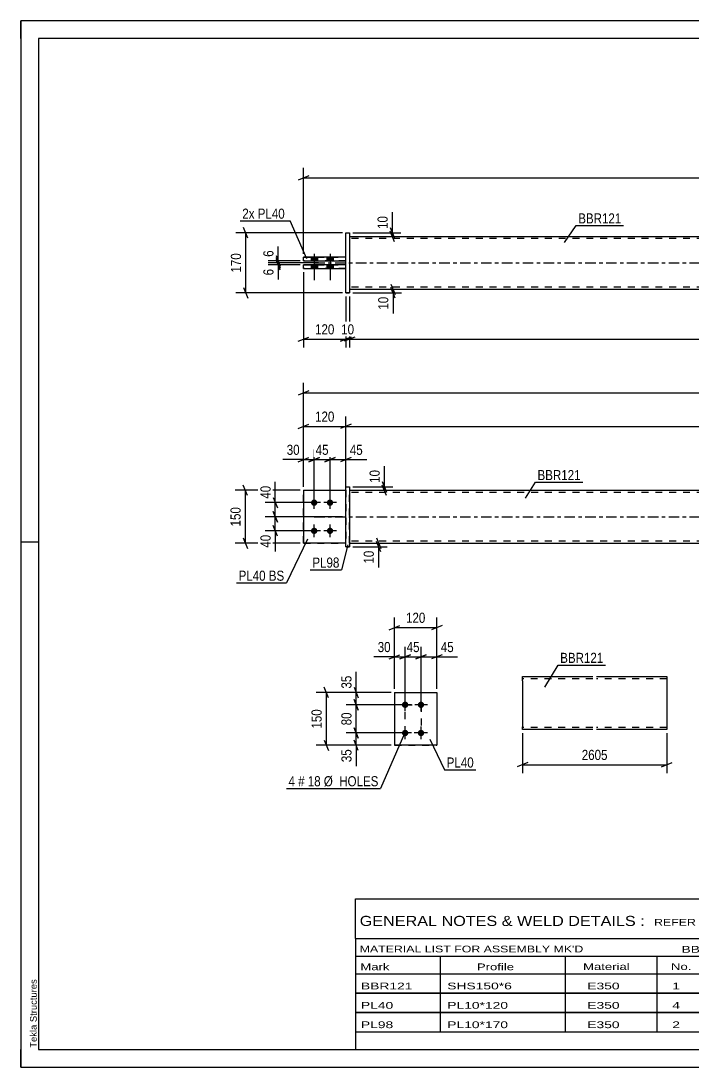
# Model space of a CAD drawing. Header units: millimetres. Extents: x 0 to 420, y 0 to 297.
# Drawn here: x 0 to 190.5, y 0 to 297 of the extents above; entities that cross this region are included whole.
import ezdxf

# ---------------------------------------------------------------- set-up
doc = ezdxf.new("R2010")
doc.units = ezdxf.units.MM
doc.linetypes.add('DXK_LINE_DOT2', pattern=[3.9198, 1.9599, -1.9599])
doc.linetypes.add('DXK_LINE_DOT3', pattern=[5.9187, 2.979, -0.9799, 0.9799, -0.9799])
doc.styles.add('Arial', font='ARIAL.TTF', dxfattribs={"height": 0.2})
doc.styles.add('Arial Narrow', font='ARIALN.TTF', dxfattribs={"height": 0.2})

# ---------------------------------------------------------------- blocks, each defined once
blk = doc.blocks.new('Unknown-580605284-1163')
at = {"color": 5, "linetype": 'Continuous'}
for p, q in [((420, 297), (0, 297)), ((0, 297), (0, 0)), ((0, 292), (0, 297)), ((415, 292), (5, 292)), ((5, 292), (5, 5)), ((5, 149), (0, 149)), ((0, 0), (0, 5)), ((5, 5), (415, 5)), ((0, 0), (420, 0))]:
    blk.add_line(p, q, dxfattribs=at)
at = {"color": 174, "linetype": 'Continuous', "style": 'Arial'}
blk.add_text('Tekla Structures', height=1.9102, rotation=90, dxfattribs=at).set_placement((4.5, 5.5))
blk = doc.blocks.new('Part-580605284-1807 - 1790')
at = {"color": 2, "linetype": 'Continuous'}
for p, q in [((80.23, 163.74), (92.23, 163.74)), ((80.23, 163.74), (80.23, 148.74)), ((92.23, 148.74), (80.23, 148.74)), ((80.23, 148.74), (80.23, 148.74))]:
    blk.add_line(p, q, dxfattribs=at)
at = {"color": 7, "linetype": 'DXK_LINE_DOT2'}
for p, q in [((80.23, 163.74), (92.23, 163.74)), ((92.23, 163.74), (92.23, 163.74)), ((92.23, 163.74), (92.23, 148.74)), ((80.23, 148.74), (92.23, 148.74)), ((80.23, 148.74), (80.23, 148.74))]:
    blk.add_line(p, q, dxfattribs=at)
blk = doc.blocks.new('Part-580605284-1812 - 1790')
at = {"color": 7, "linetype": 'DXK_LINE_DOT2'}
for p, q in [((80.23, 163.74), (92.23, 163.74)), ((80.23, 163.74), (92.23, 163.74)), ((80.23, 148.74), (80.23, 163.74)), ((92.23, 163.74), (92.23, 163.74)), ((92.23, 163.74), (92.23, 148.74)), ((80.23, 148.74), (92.23, 148.74)), ((92.23, 148.74), (80.23, 148.74)), ((80.23, 148.74), (80.23, 148.74))]:
    blk.add_line(p, q, dxfattribs=at)
blk = doc.blocks.new('Part-580605284-1817 - 1790')
at = {"color": 2, "linetype": 'Continuous'}
for p, q in [((92.23, 164.74), (93.23, 164.74)), ((92.23, 147.74), (92.23, 164.74)), ((93.23, 164.74), (93.23, 164.74)), ((93.23, 164.74), (93.23, 147.74)), ((92.23, 147.74), (93.23, 147.74))]:
    blk.add_line(p, q, dxfattribs=at)
at = {"color": 7, "linetype": 'DXK_LINE_DOT2'}
for p, q in [((92.23, 164.74), (93.23, 164.74)), ((93.23, 147.74), (92.23, 147.74)), ((92.23, 147.74), (92.23, 147.74)), ((93.23, 147.74), (93.23, 147.74))]:
    blk.add_line(p, q, dxfattribs=at)
blk = doc.blocks.new('Part-580605284-1827 - 1790')
at = {"color": 2, "linetype": 'Continuous'}
for p, q in [((93.23, 163.74), (221.23, 163.74)), ((221.33, 163.74), (349.33, 163.74)), ((93.23, 148.74), (221.23, 148.74)), ((221.33, 148.74), (349.33, 148.74))]:
    blk.add_line(p, q, dxfattribs=at)
at = {"color": 7, "linetype": 'DXK_LINE_DOT2'}
for p, q in [((93.23, 148.74), (93.23, 163.74)), ((349.33, 163.74), (349.33, 148.74)), ((221.23, 163.14), (93.23, 163.14)), ((349.33, 163.14), (221.33, 163.14)), ((221.23, 149.34), (93.23, 149.34)), ((349.33, 149.34), (221.33, 149.34))]:
    blk.add_line(p, q, dxfattribs=at)
at = {"color": 7, "linetype": 'DXK_LINE_DOT3'}
for p, q in [((83.23, 156.24), (221.23, 156.24)), ((221.33, 156.24), (359.33, 156.24))]:
    blk.add_line(p, q, dxfattribs=at)
blk = doc.blocks.new('Bolt-580605284-1834 - 1790')
at = {"linetype": 'Continuous'}
for points in [[(83.23, 159.34), (83.04, 159.36), (82.86, 159.41), (82.7, 159.51), (82.56, 159.63), (82.45, 159.79), (82.37, 159.96), (82.33, 160.14), (82.33, 160.33), (82.37, 160.51), (82.45, 160.69), (82.56, 160.84), (82.7, 160.96), (82.86, 161.06), (83.04, 161.12), (83.23, 161.14), (83.41, 161.12), (83.59, 161.06), (83.75, 160.96), (83.89, 160.84), (84.01, 160.69), (84.08, 160.51), (84.12, 160.33), (84.12, 160.14), (84.08, 159.96), (84.01, 159.79), (83.89, 159.63), (83.75, 159.51), (83.59, 159.41), (83.41, 159.36)], [(87.73, 159.34), (87.54, 159.36), (87.36, 159.41), (87.2, 159.51), (87.06, 159.63), (86.95, 159.79), (86.87, 159.96), (86.83, 160.14), (86.83, 160.33), (86.87, 160.51), (86.95, 160.69), (87.06, 160.84), (87.2, 160.96), (87.36, 161.06), (87.54, 161.12), (87.73, 161.14), (87.91, 161.12), (88.09, 161.06), (88.25, 160.96), (88.39, 160.84), (88.51, 160.69), (88.58, 160.51), (88.62, 160.33), (88.62, 160.14), (88.58, 159.96), (88.51, 159.79), (88.39, 159.63), (88.25, 159.51), (88.09, 159.41), (87.91, 159.36)], [(83.23, 151.34), (83.04, 151.36), (82.86, 151.41), (82.7, 151.51), (82.56, 151.63), (82.45, 151.79), (82.37, 151.96), (82.33, 152.14), (82.33, 152.33), (82.37, 152.51), (82.45, 152.69), (82.56, 152.84), (82.7, 152.96), (82.86, 153.06), (83.04, 153.12), (83.23, 153.14), (83.41, 153.12), (83.59, 153.06), (83.75, 152.96), (83.89, 152.84), (84.01, 152.69), (84.08, 152.51), (84.12, 152.33), (84.12, 152.14), (84.08, 151.96), (84.01, 151.79), (83.89, 151.63), (83.75, 151.51), (83.59, 151.41), (83.41, 151.36)], [(87.73, 151.34), (87.54, 151.36), (87.36, 151.41), (87.2, 151.51), (87.06, 151.63), (86.95, 151.79), (86.87, 151.96), (86.83, 152.14), (86.83, 152.33), (86.87, 152.51), (86.95, 152.69), (87.06, 152.84), (87.2, 152.96), (87.36, 153.06), (87.54, 153.12), (87.73, 153.14), (87.91, 153.12), (88.09, 153.06), (88.25, 152.96), (88.39, 152.84), (88.51, 152.69), (88.58, 152.51), (88.62, 152.33), (88.62, 152.14), (88.58, 151.96), (88.51, 151.79), (88.39, 151.63), (88.25, 151.51), (88.09, 151.41), (87.91, 151.36)]]:
    blk.add_hatch(color=1, dxfattribs=at).paths.add_polyline_path(points)
at = {"color": 1, "linetype": 'Continuous'}
for p, q in [((83.23, 158.44), (83.23, 162.04)), ((87.73, 158.44), (87.73, 162.04)), ((85.03, 160.24), (81.43, 160.24)), ((89.53, 160.24), (85.93, 160.24)), ((85.03, 152.24), (81.43, 152.24)), ((83.23, 150.44), (83.23, 154.04)), ((89.53, 152.24), (85.93, 152.24)), ((87.73, 150.44), (87.73, 154.04))]:
    blk.add_line(p, q, dxfattribs=at)
blk = doc.blocks.new('Bolt-580605284-2125 - 2122')
at = {"linetype": 'Continuous'}
for points in [[(82.33, 228.91), (84.13, 228.91), (84.13, 229.91), (82.33, 229.91)], [(82.33, 228.91), (84.13, 228.91), (84.13, 229.91), (82.33, 229.91)], [(86.83, 228.91), (88.63, 228.91), (88.63, 229.91), (86.83, 229.91)], [(86.83, 228.91), (88.63, 228.91), (88.63, 229.91), (86.83, 229.91)], [(82.33, 226.71), (84.13, 226.71), (84.13, 227.71), (82.33, 227.71)], [(82.33, 226.71), (84.13, 226.71), (84.13, 227.71), (82.33, 227.71)], [(86.83, 226.71), (88.63, 226.71), (88.63, 227.71), (86.83, 227.71)], [(86.83, 226.71), (88.63, 226.71), (88.63, 227.71), (86.83, 227.71)]]:
    blk.add_hatch(color=1, dxfattribs=at).paths.add_polyline_path(points)
at = {"color": 1, "linetype": 'Continuous'}
for p, q in [((82.33, 229.91), (82.33, 228.91)), ((82.33, 229.91), (82.33, 228.91)), ((83.23, 230.91), (83.23, 223.41)), ((83.23, 230.91), (83.23, 223.41)), ((84.13, 229.91), (84.13, 228.91)), ((84.13, 229.91), (84.13, 228.91)), ((86.83, 229.91), (86.83, 228.91)), ((86.83, 229.91), (86.83, 228.91)), ((87.73, 230.91), (87.73, 223.41)), ((87.73, 230.91), (87.73, 223.41)), ((88.63, 229.91), (88.63, 228.91)), ((88.63, 229.91), (88.63, 228.91)), ((82.33, 227.71), (82.33, 226.71)), ((82.33, 227.71), (82.33, 226.71)), ((84.13, 227.71), (84.13, 226.71)), ((84.13, 227.71), (84.13, 226.71)), ((86.83, 227.71), (86.83, 226.71)), ((86.83, 227.71), (86.83, 226.71)), ((88.63, 227.71), (88.63, 226.71)), ((88.63, 227.71), (88.63, 226.71))]:
    blk.add_line(p, q, dxfattribs=at)
blk = doc.blocks.new('Part-580605284-2142 - 2122')
at = {"color": 2, "linetype": 'Continuous'}
for p, q in [((92.23, 229.91), (80.23, 229.91)), ((80.23, 228.91), (80.23, 229.91)), ((80.23, 228.91), (92.23, 228.91)), ((80.23, 228.91), (80.23, 228.91))]:
    blk.add_line(p, q, dxfattribs=at)
at = {"color": 7, "linetype": 'DXK_LINE_DOT2'}
for p, q in [((80.23, 229.91), (92.23, 229.91)), ((92.23, 228.91), (80.23, 228.91)), ((92.23, 228.91), (92.23, 229.91))]:
    blk.add_line(p, q, dxfattribs=at)
blk = doc.blocks.new('Part-580605284-2131 - 2122')
at = {"color": 2, "linetype": 'Continuous'}
for p, q in [((93.23, 235.81), (221.23, 235.81)), ((221.33, 235.81), (349.33, 235.81)), ((93.23, 220.81), (221.23, 220.81)), ((221.33, 220.81), (349.33, 220.81))]:
    blk.add_line(p, q, dxfattribs=at)
at = {"color": 7, "linetype": 'DXK_LINE_DOT2'}
for p, q in [((93.23, 235.81), (93.23, 220.81)), ((221.23, 235.21), (93.23, 235.21)), ((349.33, 235.21), (221.33, 235.21)), ((349.33, 235.81), (349.33, 220.81)), ((221.23, 221.41), (93.23, 221.41)), ((349.33, 221.41), (221.33, 221.41))]:
    blk.add_line(p, q, dxfattribs=at)
at = {"color": 7, "linetype": 'DXK_LINE_DOT3'}
for p, q in [((83.23, 228.31), (221.23, 228.31)), ((221.33, 228.31), (359.33, 228.31))]:
    blk.add_line(p, q, dxfattribs=at)
blk = doc.blocks.new('Part-580605284-2137 - 2122')
at = {"color": 2, "linetype": 'Continuous'}
for p, q in [((92.23, 227.71), (80.23, 227.71)), ((80.23, 226.71), (80.23, 227.71)), ((80.23, 226.71), (92.23, 226.71)), ((80.23, 226.71), (80.23, 226.71))]:
    blk.add_line(p, q, dxfattribs=at)
at = {"color": 7, "linetype": 'DXK_LINE_DOT2'}
for p, q in [((80.23, 227.71), (92.23, 227.71)), ((92.23, 226.71), (80.23, 226.71)), ((92.23, 226.71), (92.23, 227.71))]:
    blk.add_line(p, q, dxfattribs=at)
blk = doc.blocks.new('Part-580605284-2143 - 2122')
at = {"color": 2, "linetype": 'Continuous'}
for p, q in [((92.23, 236.81), (93.23, 236.81)), ((92.23, 219.81), (92.23, 236.81)), ((93.23, 236.81), (93.23, 236.81)), ((93.23, 236.81), (93.23, 219.81)), ((93.23, 219.81), (92.23, 219.81)), ((92.23, 219.81), (92.23, 219.81))]:
    blk.add_line(p, q, dxfattribs=at)
at = {"color": 7, "linetype": 'DXK_LINE_DOT2'}
for p, q in [((92.23, 236.81), (93.23, 236.81)), ((92.23, 219.81), (93.23, 219.81)), ((92.23, 219.81), (92.23, 219.81))]:
    blk.add_line(p, q, dxfattribs=at)
blk = doc.blocks.new('Part-580605284-1458 - 1409')
at = {"color": 2, "linetype": 'Continuous'}
for p, q in [((106.05, 106.35), (118.05, 106.35)), ((106.05, 106.35), (106.05, 91.35)), ((118.05, 106.35), (118.05, 106.35)), ((118.05, 106.35), (118.05, 91.35)), ((118.05, 91.35), (106.05, 91.35)), ((106.05, 91.35), (106.05, 91.35))]:
    blk.add_line(p, q, dxfattribs=at)
at = {"color": 7, "linetype": 'DXK_LINE_DOT2'}
for p, q in [((106.05, 106.35), (118.05, 106.35)), ((118.05, 106.35), (118.05, 106.35)), ((106.05, 91.35), (118.05, 91.35))]:
    blk.add_line(p, q, dxfattribs=at)
blk = doc.blocks.new('Bolt-580605284-1443 - 1409')
at = {"linetype": 'Continuous'}
for points in [[(109.05, 103.75), (109.23, 103.73), (109.41, 103.67), (109.57, 103.58), (109.71, 103.45), (109.82, 103.3), (109.9, 103.13), (109.94, 102.94), (109.94, 102.75), (109.9, 102.57), (109.82, 102.4), (109.71, 102.24), (109.57, 102.12), (109.41, 102.02), (109.23, 101.97), (109.05, 101.95), (108.86, 101.97), (108.68, 102.02), (108.52, 102.12), (108.38, 102.24), (108.27, 102.4), (108.19, 102.57), (108.15, 102.75), (108.15, 102.94), (108.19, 103.13), (108.27, 103.3), (108.38, 103.45), (108.52, 103.58), (108.68, 103.67), (108.86, 103.73)], [(113.55, 103.75), (113.73, 103.73), (113.91, 103.67), (114.07, 103.58), (114.21, 103.45), (114.32, 103.3), (114.4, 103.13), (114.44, 102.94), (114.44, 102.75), (114.4, 102.57), (114.32, 102.4), (114.21, 102.24), (114.07, 102.12), (113.91, 102.02), (113.73, 101.97), (113.55, 101.95), (113.36, 101.97), (113.18, 102.02), (113.02, 102.12), (112.88, 102.24), (112.77, 102.4), (112.69, 102.57), (112.65, 102.75), (112.65, 102.94), (112.69, 103.13), (112.77, 103.3), (112.88, 103.45), (113.02, 103.58), (113.18, 103.67), (113.36, 103.73)], [(109.05, 95.75), (109.23, 95.73), (109.41, 95.67), (109.57, 95.58), (109.71, 95.45), (109.82, 95.3), (109.9, 95.13), (109.94, 94.94), (109.94, 94.75), (109.9, 94.57), (109.82, 94.4), (109.71, 94.24), (109.57, 94.12), (109.41, 94.02), (109.23, 93.97), (109.05, 93.95), (108.86, 93.97), (108.68, 94.02), (108.52, 94.12), (108.38, 94.24), (108.27, 94.4), (108.19, 94.57), (108.15, 94.75), (108.15, 94.94), (108.19, 95.13), (108.27, 95.3), (108.38, 95.45), (108.52, 95.58), (108.68, 95.67), (108.86, 95.73)], [(113.55, 95.75), (113.73, 95.73), (113.91, 95.67), (114.07, 95.58), (114.21, 95.45), (114.32, 95.3), (114.4, 95.13), (114.44, 94.94), (114.44, 94.75), (114.4, 94.57), (114.32, 94.4), (114.21, 94.24), (114.07, 94.12), (113.91, 94.02), (113.73, 93.97), (113.55, 93.95), (113.36, 93.97), (113.18, 94.02), (113.02, 94.12), (112.88, 94.24), (112.77, 94.4), (112.69, 94.57), (112.65, 94.75), (112.65, 94.94), (112.69, 95.13), (112.77, 95.3), (112.88, 95.45), (113.02, 95.58), (113.18, 95.67), (113.36, 95.73)]]:
    blk.add_hatch(color=1, dxfattribs=at).paths.add_polyline_path(points)
at = {"color": 1, "linetype": 'Continuous'}
for p, q in [((109.05, 101.05), (109.05, 104.65)), ((113.55, 101.05), (113.55, 104.65)), ((110.85, 102.85), (107.25, 102.85)), ((115.35, 102.85), (111.75, 102.85)), ((109.05, 93.05), (109.05, 96.65)), ((113.55, 93.05), (113.55, 96.65)), ((110.85, 94.85), (107.25, 94.85)), ((115.35, 94.85), (111.75, 94.85))]:
    blk.add_line(p, q, dxfattribs=at)
blk = doc.blocks.new('Part-580605284-1274 - 1255')
at = {"color": 2, "linetype": 'Continuous'}
for p, q in [((142.32, 109.64), (142.32, 110.84)), ((142.32, 110.84), (162.32, 110.84)), ((163.32, 110.84), (183.32, 110.84)), ((183.32, 110.84), (183.32, 110.75)), ((183.32, 110.75), (183.32, 109.64)), ((142.32, 109.64), (142.32, 96.58)), ((183.32, 109.64), (183.32, 95.84)), ((142.32, 95.93), (142.32, 96.58)), ((142.32, 95.84), (142.32, 95.93)), ((162.32, 95.84), (142.32, 95.84)), ((183.32, 95.84), (163.32, 95.84))]:
    blk.add_line(p, q, dxfattribs=at)
at = {"color": 7, "linetype": 'DXK_LINE_DOT2'}
for p, q in [((162.32, 110.24), (142.32, 110.24)), ((183.32, 110.24), (163.32, 110.24)), ((183.32, 110.49), (183.32, 109.64)), ((142.32, 96.58), (142.32, 96.19)), ((142.32, 96.44), (142.32, 96.49)), ((162.32, 96.44), (142.32, 96.44)), ((183.32, 96.44), (163.32, 96.44)), ((183.32, 96.49), (183.32, 96.58)), ((183.32, 96.44), (183.32, 96.49)), ((183.32, 96.44), (183.32, 96.49))]:
    blk.add_line(p, q, dxfattribs=at)
blk = doc.blocks.new('Rectangle-580605284-1567 - 1409')
at = {"color": 1, "linetype": 'DXK_LINE_DOT2'}
blk.add_lwpolyline([(109.05, 102.85), (113.55, 102.85), (113.55, 94.85), (109.05, 94.85), (109.05, 102.85)], close=True, dxfattribs=at)
blk = doc.blocks.new('StraightDimension-580605284-1930 - 1790')
at = {"color": 7, "linetype": 'Continuous'}
for p, q in [((80.23, 164.74), (80.23, 184.73)), ((92.23, 157.24), (92.23, 184.73)), ((78.73, 181.28), (81.73, 182.48)), ((80.23, 181.88), (92.23, 181.88)), ((93.73, 182.48), (90.73, 181.28))]:
    blk.add_line(p, q, dxfattribs=at)
at = {"color": 0}
blk.add_wipeout([(89.57, 182.63), (89.57, 186.83), (82.88, 186.83), (82.88, 182.63)], dxfattribs=at)
at = {"color": 3, "style": 'Arial Narrow'}
blk.add_text('120', height=2.863, dxfattribs=at).set_placement((83.48, 183.23))
blk = doc.blocks.new('StraightDimension-580605284-2009 - 1790')
at = {"color": 7, "linetype": 'Continuous'}
for p, q in [((87.73, 161.24), (87.73, 175.31)), ((92.23, 164.74), (92.23, 175.31)), ((86.23, 171.86), (89.23, 173.06)), ((87.73, 172.46), (92.23, 172.46)), ((93.73, 173.06), (90.73, 171.86))]:
    blk.add_line(p, q, dxfattribs=at)
at = {"color": 0}
blk.add_wipeout([(97.61, 173.21), (97.61, 177.41), (92.75, 177.41), (92.75, 173.21)], dxfattribs=at)
at = {"color": 7, "linetype": 'Continuous'}
blk.add_line((92.23, 172.46), (98.13, 172.46), dxfattribs=at)
blk.add_line((92.23, 172.46), (98.13, 172.46), dxfattribs=at)
at = {"color": 3, "style": 'Arial Narrow'}
blk.add_text('45', height=2.863, dxfattribs=at).set_placement((93.35, 173.81))
blk = doc.blocks.new('StraightDimension-580605284-1945 - 1790')
at = {"color": 7, "linetype": 'Continuous'}
for p, q in [((92.23, 157.24), (92.23, 184.73)), ((350.33, 164.74), (350.33, 184.73)), ((93.73, 182.48), (90.73, 181.28)), ((92.23, 181.88), (350.33, 181.88)), ((348.83, 181.28), (351.83, 182.48))]:
    blk.add_line(p, q, dxfattribs=at)
at = {"color": 0}
blk.add_wipeout([(225.53, 182.63), (225.53, 186.83), (217.02, 186.83), (217.02, 182.63)], dxfattribs=at)
at = {"color": 3, "style": 'Arial Narrow'}
blk.add_text('2625', height=2.863, dxfattribs=at).set_placement((217.62, 183.23))
blk = doc.blocks.new('StraightDimension-580605284-1891 - 1790')
at = {"color": 7, "linetype": 'Continuous'}
for p, q in [((80.23, 164.74), (80.23, 194.24)), ((362.33, 164.74), (362.33, 194.24)), ((81.73, 191.99), (78.73, 190.79)), ((80.23, 191.39), (362.33, 191.39)), ((360.83, 190.79), (363.83, 191.99))]:
    blk.add_line(p, q, dxfattribs=at)
at = {"color": 0}
blk.add_wipeout([(225.53, 192.14), (225.53, 196.34), (217.02, 196.34), (217.02, 192.14)], dxfattribs=at)
at = {"color": 3, "style": 'Arial Narrow'}
blk.add_text('2865', height=2.863, dxfattribs=at).set_placement((217.62, 192.74))
blk = doc.blocks.new('StraightDimension-580605284-2026 - 1790')
at = {"color": 7, "linetype": 'Continuous'}
for p, q in [((79.23, 163.74), (60.84, 163.74)), ((64.29, 162.24), (63.09, 165.24)), ((63.69, 148.74), (63.69, 163.74)), ((79.23, 148.74), (60.84, 148.74)), ((63.09, 150.24), (64.29, 147.24))]:
    blk.add_line(p, q, dxfattribs=at)
at = {"color": 0}
blk.add_wipeout([(62.94, 159.58), (58.74, 159.58), (58.74, 152.89), (62.94, 152.89)], dxfattribs=at)
at = {"color": 3, "style": 'Arial Narrow'}
blk.add_text('150', height=2.863, rotation=90.0002, dxfattribs=at).set_placement((62.34, 153.49))
blk = doc.blocks.new('StraightDimension-580605284-1836 - 1790')
at = {"color": 7, "linetype": 'Continuous'}
for p, q in [((94.23, 164.74), (105.57, 164.74)), ((94.23, 163.74), (105.57, 163.74)), ((102.57, 166.24), (103.77, 163.24)), ((103.77, 162.24), (102.57, 165.24)), ((103.17, 163.74), (103.17, 164.74))]:
    blk.add_line(p, q, dxfattribs=at)
at = {"color": 0}
blk.add_wipeout([(102.42, 170.12), (98.22, 170.12), (98.22, 165.26), (102.42, 165.26)], dxfattribs=at)
at = {"color": 7, "linetype": 'Continuous'}
blk.add_line((103.17, 164.74), (103.17, 170.64), dxfattribs=at)
blk.add_line((103.17, 164.74), (103.17, 170.64), dxfattribs=at)
at = {"color": 3, "style": 'Arial Narrow'}
blk.add_text('10', height=2.863, rotation=90.0002, dxfattribs=at).set_placement((101.82, 165.86))
blk = doc.blocks.new('StraightDimension-580605284-1980 - 1790')
at = {"color": 7, "linetype": 'Continuous'}
for p, q in [((80.23, 164.74), (80.23, 175.31)), ((83.23, 161.24), (83.23, 175.31)), ((78.73, 171.86), (81.73, 173.06)), ((80.23, 172.46), (83.23, 172.46)), ((84.73, 173.06), (81.73, 171.86))]:
    blk.add_line(p, q, dxfattribs=at)
at = {"color": 0}
blk.add_wipeout([(79.7, 173.21), (79.7, 177.41), (74.84, 177.41), (74.84, 173.21)], dxfattribs=at)
at = {"color": 7, "linetype": 'Continuous'}
blk.add_line((80.23, 172.46), (74.32, 172.46), dxfattribs=at)
blk.add_line((80.23, 172.46), (74.32, 172.46), dxfattribs=at)
at = {"color": 3, "style": 'Arial Narrow'}
blk.add_text('30', height=2.863, dxfattribs=at).set_placement((75.44, 173.81))
blk = doc.blocks.new('StraightDimension-580605284-1996 - 1790')
at = {"color": 7, "linetype": 'Continuous'}
for p, q in [((83.23, 161.24), (83.23, 175.31)), ((87.73, 161.24), (87.73, 175.31)), ((81.73, 171.86), (84.73, 173.06)), ((83.23, 172.46), (87.73, 172.46)), ((89.23, 173.06), (86.23, 171.86))]:
    blk.add_line(p, q, dxfattribs=at)
at = {"color": 0}
blk.add_wipeout([(87.9, 173.21), (87.9, 177.41), (83.05, 177.41), (83.05, 173.21)], dxfattribs=at)
at = {"color": 3, "style": 'Arial Narrow'}
blk.add_text('45', height=2.863, dxfattribs=at).set_placement((83.65, 173.81))
blk = doc.blocks.new('StraightDimension-580605284-2046 - 1790')
at = {"color": 7, "linetype": 'Continuous'}
for p, q in [((71.6, 157.74), (72.8, 154.74)), ((91.23, 156.24), (69.35, 156.24)), ((72.2, 152.24), (72.2, 156.24)), ((82.23, 152.24), (69.35, 152.24)), ((72.8, 150.74), (71.6, 153.74))]:
    blk.add_line(p, q, dxfattribs=at)
at = {"color": 0}
blk.add_wipeout([(71.45, 151.71), (67.25, 151.71), (67.25, 146.85), (71.45, 146.85)], dxfattribs=at)
at = {"color": 7, "linetype": 'Continuous'}
blk.add_line((72.2, 152.24), (72.2, 146.33), dxfattribs=at)
blk.add_line((72.2, 152.24), (72.2, 146.33), dxfattribs=at)
at = {"color": 3, "style": 'Arial Narrow'}
blk.add_text('40', height=2.863, rotation=90.0002, dxfattribs=at).set_placement((70.85, 147.45))
blk = doc.blocks.new('StraightDimension-580605284-2055 - 1790')
at = {"color": 7, "linetype": 'Continuous'}
for p, q in [((71.6, 161.74), (72.8, 158.74)), ((82.23, 160.24), (69.35, 160.24)), ((72.8, 154.74), (71.6, 157.74)), ((72.2, 156.24), (72.2, 160.24)), ((91.23, 156.24), (69.35, 156.24))]:
    blk.add_line(p, q, dxfattribs=at)
at = {"color": 0}
blk.add_wipeout([(71.45, 165.62), (67.25, 165.62), (67.25, 160.76), (71.45, 160.76)], dxfattribs=at)
at = {"color": 7, "linetype": 'Continuous'}
blk.add_line((72.2, 160.24), (72.2, 166.14), dxfattribs=at)
blk.add_line((72.2, 160.24), (72.2, 166.14), dxfattribs=at)
at = {"color": 3, "style": 'Arial Narrow'}
blk.add_text('40', height=2.863, rotation=90.0002, dxfattribs=at).set_placement((70.85, 161.36))
blk = doc.blocks.new('StraightDimension-580605284-2065 - 1790')
at = {"color": 7, "linetype": 'Continuous'}
for p, q in [((94.23, 148.74), (103.9, 148.74)), ((100.9, 150.24), (102.1, 147.24)), ((102.1, 146.24), (100.9, 149.24)), ((101.5, 147.74), (101.5, 148.74)), ((94.23, 147.74), (103.9, 147.74))]:
    blk.add_line(p, q, dxfattribs=at)
at = {"color": 0}
blk.add_wipeout([(100.75, 147.21), (96.55, 147.21), (96.55, 142.35), (100.75, 142.35)], dxfattribs=at)
at = {"color": 7, "linetype": 'Continuous'}
blk.add_line((101.5, 147.74), (101.5, 141.83), dxfattribs=at)
blk.add_line((101.5, 147.74), (101.5, 141.83), dxfattribs=at)
at = {"color": 3, "style": 'Arial Narrow'}
blk.add_text('10', height=2.863, rotation=90.0002, dxfattribs=at).set_placement((100.15, 142.95))
blk = doc.blocks.new('StraightDimension-580605284-2189 - 2122')
at = {"color": 7, "linetype": 'Continuous'}
for p, q in [((93.23, 218.81), (93.23, 204.26)), ((349.33, 218.81), (349.33, 204.26)), ((94.73, 207.26), (91.73, 206.06)), ((93.23, 206.66), (349.33, 206.66)), ((347.83, 206.06), (350.83, 207.26))]:
    blk.add_line(p, q, dxfattribs=at)
at = {"color": 0}
blk.add_wipeout([(225.53, 207.41), (225.53, 211.61), (217.02, 211.61), (217.02, 207.41)], dxfattribs=at)
at = {"color": 3, "style": 'Arial Narrow'}
blk.add_text('2605', height=2.863, dxfattribs=at).set_placement((217.62, 208.01))
blk = doc.blocks.new('StraightDimension-580605284-2206 - 2122')
at = {"color": 7, "linetype": 'Continuous'}
for p, q in [((80.23, 225.71), (80.23, 204.26)), ((92.23, 218.81), (92.23, 204.26)), ((78.73, 206.06), (81.73, 207.26)), ((80.23, 206.66), (92.23, 206.66)), ((93.73, 207.26), (90.73, 206.06))]:
    blk.add_line(p, q, dxfattribs=at)
at = {"color": 0}
blk.add_wipeout([(89.57, 207.41), (89.57, 211.61), (82.88, 211.61), (82.88, 207.41)], dxfattribs=at)
at = {"color": 3, "style": 'Arial Narrow'}
blk.add_text('120', height=2.863, dxfattribs=at).set_placement((83.48, 208.01))
blk = doc.blocks.new('StraightDimension-580605284-2197 - 2122')
at = {"color": 7, "linetype": 'Continuous'}
for p, q in [((92.23, 218.81), (92.23, 204.26)), ((93.23, 218.81), (93.23, 204.26)), ((90.73, 206.06), (93.73, 207.26)), ((94.73, 207.26), (91.73, 206.06)), ((92.23, 206.66), (93.23, 206.66))]:
    blk.add_line(p, q, dxfattribs=at)
at = {"color": 0}
blk.add_wipeout([(95.15, 207.41), (95.15, 211.61), (90.3, 211.61), (90.3, 207.41)], dxfattribs=at)
at = {"color": 3, "style": 'Arial Narrow'}
blk.add_text('10', height=2.863, dxfattribs=at).set_placement((90.9, 208.01))
blk = doc.blocks.new('StraightDimension-580605284-2155 - 2122')
at = {"color": 7, "linetype": 'Continuous'}
for p, q in [((94.23, 220.81), (108.01, 220.81)), ((94.23, 219.81), (108.01, 219.81)), ((105.01, 222.31), (106.21, 219.31)), ((106.21, 218.31), (105.01, 221.31)), ((105.61, 219.81), (105.61, 220.81))]:
    blk.add_line(p, q, dxfattribs=at)
at = {"color": 0}
blk.add_wipeout([(104.86, 219.29), (100.66, 219.29), (100.66, 214.43), (104.86, 214.43)], dxfattribs=at)
at = {"color": 7, "linetype": 'Continuous'}
blk.add_line((105.61, 219.81), (105.61, 213.9), dxfattribs=at)
blk.add_line((105.61, 219.81), (105.61, 213.9), dxfattribs=at)
at = {"color": 3, "style": 'Arial Narrow'}
blk.add_text('10', height=2.863, rotation=90.0002, dxfattribs=at).set_placement((104.26, 215.03))
blk = doc.blocks.new('StraightDimension-580605284-2165 - 2122')
at = {"color": 7, "linetype": 'Continuous'}
for p, q in [((64.4, 235.31), (63.2, 238.31)), ((91.23, 236.81), (60.95, 236.81)), ((63.8, 219.81), (63.8, 236.81)), ((91.23, 219.81), (60.95, 219.81)), ((63.2, 221.31), (64.4, 218.31))]:
    blk.add_line(p, q, dxfattribs=at)
at = {"color": 0}
blk.add_wipeout([(63.05, 231.65), (58.85, 231.65), (58.85, 224.97), (63.05, 224.97)], dxfattribs=at)
at = {"color": 3, "style": 'Arial Narrow'}
blk.add_text('170', height=2.863, rotation=90.0002, dxfattribs=at).set_placement((62.45, 225.57))
blk = doc.blocks.new('StraightDimension-580605284-2178 - 2122')
at = {"color": 7, "linetype": 'Continuous'}
for p, q in [((81.73, 253.03), (78.73, 251.83)), ((80.23, 230.91), (80.23, 255.28)), ((360.83, 251.83), (363.83, 253.03)), ((362.33, 230.91), (362.33, 255.28)), ((80.23, 252.43), (362.33, 252.43))]:
    blk.add_line(p, q, dxfattribs=at)
at = {"color": 0}
blk.add_wipeout([(225.53, 253.18), (225.53, 257.38), (217.02, 257.38), (217.02, 253.18)], dxfattribs=at)
at = {"color": 3, "style": 'Arial Narrow'}
blk.add_text('2865', height=2.863, dxfattribs=at).set_placement((217.62, 253.78))
blk = doc.blocks.new('StraightDimension-580605284-2246 - 2122')
at = {"color": 7, "linetype": 'Continuous'}
for p, q in [((104.83, 238.31), (106.03, 235.31)), ((94.23, 236.81), (107.83, 236.81)), ((94.23, 235.81), (107.83, 235.81)), ((106.03, 234.31), (104.83, 237.31)), ((105.43, 235.81), (105.43, 236.81))]:
    blk.add_line(p, q, dxfattribs=at)
at = {"color": 0}
blk.add_wipeout([(104.68, 242.19), (100.48, 242.19), (100.48, 237.34), (104.68, 237.34)], dxfattribs=at)
at = {"color": 7, "linetype": 'Continuous'}
blk.add_line((105.43, 236.81), (105.43, 242.72), dxfattribs=at)
blk.add_line((105.43, 236.81), (105.43, 242.72), dxfattribs=at)
at = {"color": 3, "style": 'Arial Narrow'}
blk.add_text('10', height=2.863, rotation=90.0002, dxfattribs=at).set_placement((104.08, 237.94))
blk = doc.blocks.new('StraightDimension-580605284-2286 - 2122')
at = {"color": 7, "linetype": 'Continuous'}
for p, q in [((79.23, 228.91), (70.16, 228.91)), ((72.41, 230.41), (73.61, 227.41)), ((73.61, 226.81), (72.41, 229.81)), ((73.01, 228.31), (73.01, 228.91)), ((84.48, 228.31), (70.16, 228.31))]:
    blk.add_line(p, q, dxfattribs=at)
at = {"color": 0}
blk.add_wipeout([(72.26, 232.46), (68.06, 232.46), (68.06, 229.43), (72.26, 229.43)], dxfattribs=at)
at = {"color": 7, "linetype": 'Continuous'}
blk.add_line((73.01, 228.91), (73.01, 232.99), dxfattribs=at)
blk.add_line((73.01, 228.91), (73.01, 232.99), dxfattribs=at)
at = {"color": 3, "style": 'Arial Narrow'}
blk.add_text('6', height=2.86, rotation=90.0002, dxfattribs=at).set_placement((71.66, 230.03))
blk = doc.blocks.new('StraightDimension-580605284-2296 - 2122')
at = {"color": 7, "linetype": 'Continuous'}
for p, q in [((72.41, 229.81), (73.61, 226.81)), ((73.61, 226.21), (72.41, 229.21)), ((84.48, 228.31), (70.16, 228.31)), ((79.23, 227.71), (70.16, 227.71)), ((73.01, 227.71), (73.01, 228.31))]:
    blk.add_line(p, q, dxfattribs=at)
at = {"color": 0}
blk.add_wipeout([(72.26, 227.18), (68.06, 227.18), (68.06, 224.16), (72.26, 224.16)], dxfattribs=at)
at = {"color": 7, "linetype": 'Continuous'}
blk.add_line((73.01, 227.71), (73.01, 223.63), dxfattribs=at)
blk.add_line((73.01, 227.71), (73.01, 223.63), dxfattribs=at)
at = {"color": 3, "style": 'Arial Narrow'}
blk.add_text('6', height=2.86, rotation=90.0002, dxfattribs=at).set_placement((71.66, 224.76))
blk = doc.blocks.new('StraightDimension-580605284-1490 - 1409')
at = {"color": 7, "linetype": 'Continuous'}
for p, q in [((109.05, 103.85), (109.05, 119.32)), ((113.55, 103.85), (113.55, 119.32)), ((107.55, 115.87), (110.55, 117.07)), ((109.05, 116.47), (113.55, 116.47)), ((115.05, 117.07), (112.05, 115.87))]:
    blk.add_line(p, q, dxfattribs=at)
at = {"color": 0}
blk.add_wipeout([(113.72, 117.22), (113.72, 121.42), (108.87, 121.42), (108.87, 117.22)], dxfattribs=at)
at = {"color": 3, "style": 'Arial Narrow'}
blk.add_text('45', height=2.863, dxfattribs=at).set_placement((109.47, 117.82))
blk = doc.blocks.new('StraightDimension-580605284-1514 - 1409')
at = {"color": 7, "linetype": 'Continuous'}
for p, q in [((87.29, 104.85), (86.09, 107.85)), ((105.05, 106.35), (83.84, 106.35)), ((86.69, 91.35), (86.69, 106.35)), ((86.09, 92.85), (87.29, 89.85)), ((105.05, 91.35), (83.84, 91.35))]:
    blk.add_line(p, q, dxfattribs=at)
at = {"color": 0}
blk.add_wipeout([(85.94, 102.19), (81.74, 102.19), (81.74, 95.5), (85.94, 95.5)], dxfattribs=at)
at = {"color": 3, "style": 'Arial Narrow'}
blk.add_text('150', height=2.863, rotation=90.0002, dxfattribs=at).set_placement((85.34, 96.1))
blk = doc.blocks.new('StraightDimension-580605284-1460 - 1409')
at = {"color": 7, "linetype": 'Continuous'}
for p, q in [((104.55, 124.17), (107.55, 125.37)), ((106.05, 107.35), (106.05, 127.62)), ((106.05, 124.77), (118.05, 124.77)), ((119.55, 125.37), (116.55, 124.17)), ((118.05, 107.35), (118.05, 127.62))]:
    blk.add_line(p, q, dxfattribs=at)
at = {"color": 0}
blk.add_wipeout([(115.39, 125.52), (115.39, 129.72), (108.7, 129.72), (108.7, 125.52)], dxfattribs=at)
at = {"color": 3, "style": 'Arial Narrow'}
blk.add_text('120', height=2.863, dxfattribs=at).set_placement((109.3, 126.12))
blk = doc.blocks.new('StraightDimension-580605284-1477 - 1409')
at = {"color": 7, "linetype": 'Continuous'}
for p, q in [((113.55, 103.85), (113.55, 119.32)), ((118.05, 107.35), (118.05, 119.32)), ((112.05, 115.87), (115.05, 117.07)), ((113.55, 116.47), (118.05, 116.47)), ((119.55, 117.07), (116.55, 115.87))]:
    blk.add_line(p, q, dxfattribs=at)
at = {"color": 0}
blk.add_wipeout([(123.43, 117.22), (123.43, 121.42), (118.57, 121.42), (118.57, 117.22)], dxfattribs=at)
at = {"color": 7, "linetype": 'Continuous'}
blk.add_line((118.05, 116.47), (123.95, 116.47), dxfattribs=at)
blk.add_line((118.05, 116.47), (123.95, 116.47), dxfattribs=at)
at = {"color": 3, "style": 'Arial Narrow'}
blk.add_text('45', height=2.863, dxfattribs=at).set_placement((119.17, 117.82))
blk = doc.blocks.new('StraightDimension-580605284-1500 - 1409')
at = {"color": 7, "linetype": 'Continuous'}
for p, q in [((106.05, 107.35), (106.05, 119.32)), ((109.05, 103.85), (109.05, 119.32)), ((104.55, 115.87), (107.55, 117.07)), ((106.05, 116.47), (109.05, 116.47)), ((110.55, 117.07), (107.55, 115.87))]:
    blk.add_line(p, q, dxfattribs=at)
at = {"color": 0}
blk.add_wipeout([(105.52, 117.22), (105.52, 121.42), (100.66, 121.42), (100.66, 117.22)], dxfattribs=at)
at = {"color": 7, "linetype": 'Continuous'}
blk.add_line((106.05, 116.47), (100.14, 116.47), dxfattribs=at)
blk.add_line((106.05, 116.47), (100.14, 116.47), dxfattribs=at)
at = {"color": 3, "style": 'Arial Narrow'}
blk.add_text('30', height=2.863, dxfattribs=at).set_placement((101.26, 117.82))
blk = doc.blocks.new('StraightDimension-580605284-1531 - 1409')
at = {"color": 7, "linetype": 'Continuous'}
for p, q in [((94.56, 107.85), (95.76, 104.85)), ((105.05, 106.35), (92.31, 106.35)), ((95.76, 101.35), (94.56, 104.35)), ((95.16, 102.85), (95.16, 106.35)), ((108.05, 102.85), (92.31, 102.85))]:
    blk.add_line(p, q, dxfattribs=at)
at = {"color": 0}
blk.add_wipeout([(94.41, 111.73), (90.21, 111.73), (90.21, 106.87), (94.41, 106.87)], dxfattribs=at)
at = {"color": 7, "linetype": 'Continuous'}
blk.add_line((95.16, 106.35), (95.16, 112.25), dxfattribs=at)
blk.add_line((95.16, 106.35), (95.16, 112.25), dxfattribs=at)
at = {"color": 3, "style": 'Arial Narrow'}
blk.add_text('35', height=2.863, rotation=90.0002, dxfattribs=at).set_placement((93.81, 107.47))
blk = doc.blocks.new('StraightDimension-580605284-1544 - 1409')
at = {"color": 7, "linetype": 'Continuous'}
for p, q in [((94.56, 104.35), (95.76, 101.35)), ((108.05, 102.85), (92.31, 102.85)), ((95.16, 94.85), (95.16, 102.85)), ((95.76, 93.35), (94.56, 96.35)), ((108.05, 94.85), (92.31, 94.85))]:
    blk.add_line(p, q, dxfattribs=at)
at = {"color": 0}
blk.add_wipeout([(94.41, 101.27), (90.21, 101.27), (90.21, 96.42), (94.41, 96.42)], dxfattribs=at)
at = {"color": 3, "style": 'Arial Narrow'}
blk.add_text('80', height=2.863, rotation=90.0002, dxfattribs=at).set_placement((93.81, 97.02))
blk = doc.blocks.new('StraightDimension-580605284-1554 - 1409')
at = {"color": 7, "linetype": 'Continuous'}
for p, q in [((94.56, 96.35), (95.76, 93.35)), ((108.05, 94.85), (92.31, 94.85)), ((95.76, 89.85), (94.56, 92.85)), ((95.16, 91.35), (95.16, 94.85)), ((105.05, 91.35), (92.31, 91.35))]:
    blk.add_line(p, q, dxfattribs=at)
at = {"color": 0}
blk.add_wipeout([(94.41, 90.82), (90.21, 90.82), (90.21, 85.97), (94.41, 85.97)], dxfattribs=at)
at = {"color": 7, "linetype": 'Continuous'}
blk.add_line((95.16, 91.35), (95.16, 85.44), dxfattribs=at)
blk.add_line((95.16, 91.35), (95.16, 85.44), dxfattribs=at)
at = {"color": 3, "style": 'Arial Narrow'}
blk.add_text('35', height=2.863, rotation=90.0002, dxfattribs=at).set_placement((93.81, 86.57))
blk = doc.blocks.new('StraightDimension-580605284-1352 - 1255')
at = {"color": 7, "linetype": 'Continuous'}
for p, q in [((142.32, 94.84), (142.32, 83.44)), ((183.32, 94.84), (183.32, 83.44)), ((143.82, 86.44), (140.82, 85.24)), ((181.82, 85.24), (184.82, 86.44)), ((142.32, 85.84), (183.32, 85.84))]:
    blk.add_line(p, q, dxfattribs=at)
at = {"color": 0}
blk.add_wipeout([(167.08, 86.59), (167.08, 90.79), (158.57, 90.79), (158.57, 86.59)], dxfattribs=at)
at = {"color": 3, "style": 'Arial Narrow'}
blk.add_text('2605', height=2.863, dxfattribs=at).set_placement((159.17, 87.19))
blk = doc.blocks.new('Unknown-580605284-3711')
at = {"color": 7, "linetype": 'Continuous'}
for p, q in [((95, 47.75), (255, 47.75)), ((95, 36.5), (95, 47.75)), ((255, 47.75), (255, 36.5)), ((95, 36.5), (255, 36.5)), ((95, 36.5), (95, 31.5)), ((255, 36.5), (255, 31.5)), ((95, 31.5), (255, 31.5)), ((95, 31.5), (95, 26.5)), ((119, 31.5), (119, 26.5)), ((154.5, 31.5), (154.5, 26.5)), ((180.5, 31.5), (180.5, 26.5)), ((193.5, 31.5), (193.5, 26.5)), ((211, 31.5), (211, 26.5)), ((233, 31.5), (233, 26.5)), ((255, 31.5), (255, 26.5)), ((95, 26.5), (255, 26.5)), ((95, 26.45), (95, 21.05)), ((95, 26.45), (255, 26.45)), ((119, 26.5), (119, 21)), ((154.5, 26.5), (154.5, 21)), ((180.5, 26.5), (180.5, 21)), ((193.5, 26.5), (193.5, 21)), ((211, 26.5), (211, 21)), ((233, 26.5), (233, 21)), ((255, 26.45), (255, 21.05)), ((95, 21.05), (255, 21.05)), ((95, 20.95), (95, 15.55)), ((95, 20.95), (255, 20.95)), ((119, 21), (119, 15.5)), ((154.5, 21), (154.5, 15.5)), ((180.5, 21), (180.5, 15.5)), ((193.5, 21), (193.5, 15.5)), ((211, 21), (211, 15.5)), ((233, 21), (233, 15.5)), ((255, 20.95), (255, 15.55)), ((95, 15.55), (255, 15.55)), ((95, 15.45), (95, 10.05)), ((95, 15.45), (255, 15.45)), ((119, 15.5), (119, 10)), ((154.5, 15.5), (154.5, 10)), ((180.5, 15.5), (180.5, 10)), ((193.5, 15.5), (193.5, 10)), ((211, 15.5), (211, 10)), ((233, 15.5), (233, 10)), ((255, 15.45), (255, 10.05)), ((95, 10.05), (255, 10.05)), ((95, 10), (255, 10)), ((95, 10), (95, 5)), ((211, 10), (211, 5)), ((233, 10), (233, 5)), ((255, 10), (255, 5)), ((95, 5), (255, 5))]:
    blk.add_line(p, q, dxfattribs=at)
at = {"color": 7, "style": 'Arial Narrow'}
for s, height, width, p in [('GENERAL NOTES & WELD DETAILS :', 2.8633, 1.4, (96.15, 40.06)), ('REFER TYP DRAWING TYP-01', 1.9089, 1.6, (179.7, 40.16)), ("MATERIAL LIST FOR ASSEMBLY MK'D", 1.9089, 1.6, (96.15, 32.56)), ('BBR121', 1.909, 1.794707, (187.48, 32.47)), ('1', 1.91, 1.794707, (217.08, 32.56)), ('No. Required', 1.9089, 1.6, (226.41, 32.56)), ('Mark', 1.909, 1.7, (96.34, 27.5)), ('Profile', 1.909, 1.7, (129.41, 27.5)), ('Material', 1.909, 1.7, (159.54, 27.56)), ('No.', 1.909, 1.7, (184.5, 27.56)), ('Length', 1.909, 1.7, (195, 27.56)), ('Area', 1.909, 1.7, (217.5, 27.56)), ('Weight', 1.909, 1.7, (237, 27.56))]:
    blk.add_text(s, height=height, dxfattribs=dict(at, width=width)).set_placement(p)
at = {"color": 7, "linetype": 'Continuous', "style": 'Arial Narrow'}
for s, height, width, p in [('BBR121', 1.909, 1.794707, (96.5, 22.06)), ('SHS150*6', 1.909, 1.794707, (121, 22.06)), ('E350', 1.909, 1.794707, (160.74, 22.06)), ('1', 1.91, 1.794707, (184.86, 22.06)), ('2605', 1.909, 1.794707, (197.58, 22.06)), ('1.6', 1.909, 1.794707, (221.32, 22.06)), ('70.7', 1.909, 1.794707, (240.14, 22.06)), ('PL40', 1.909, 1.794707, (96.5, 16.56)), ('PL10*120', 1.909, 1.794707, (121, 16.56)), ('E350', 1.909, 1.794707, (160.74, 16.56)), ('4', 1.91, 1.794707, (184.86, 16.56)), ('150', 1.909, 1.794707, (199.77, 16.56)), ('0.0', 1.909, 1.794707, (221.32, 16.56)), ('5.7', 1.909, 1.794707, (242.33, 16.56)), ('PL98', 1.909, 1.794707, (96.5, 11.06)), ('PL10*170', 1.909, 1.794707, (121, 11.06)), ('E350', 1.909, 1.794707, (160.74, 11.06)), ('2', 1.91, 1.794707, (184.86, 11.06)), ('170', 1.909, 1.794707, (199.77, 11.06)), ('0.1', 1.909, 1.794707, (221.32, 11.06)), ('4.5', 1.909, 1.794707, (242.33, 11.06)), ('Total', 1.909, 1.7, (197.33, 6.5)), ('1.9', 1.909, 1.794707, (220.83, 6.5)), ('80.8', 1.909, 1.794707, (240.14, 6.5))]:
    blk.add_text(s, height=height, dxfattribs=dict(at, width=width)).set_placement(p)
blk = doc.blocks.new('Mark-580605284-1813 - 1790')
at = {"color": 0}
blk.add_wipeout([(90.4, 141.79), (90.4, 144.79), (82.72, 144.79), (82.72, 141.79)], dxfattribs=at)
blk.add_wipeout([(90.4, 141.79), (90.4, 144.79), (82.72, 144.79), (82.72, 141.79)], dxfattribs=at)
at = {"color": 30, "linetype": 'Continuous'}
for p in [(92.76, 148.23), (82.12, 141.19)]:
    blk.add_line(p, (91, 141.19), dxfattribs=at)
at = {"color": 3, "style": 'Arial Narrow'}
blk.add_text('PL98', height=2.863, dxfattribs=at).set_placement((82.72, 141.79))
blk = doc.blocks.new('Mark-580605284-1823 - 1790')
at = {"color": 0}
blk.add_wipeout([(158.85, 166.63), (158.85, 169.63), (146.61, 169.63), (146.61, 166.63)], dxfattribs=at)
blk.add_wipeout([(158.85, 166.63), (158.85, 169.63), (146.61, 169.63), (146.61, 166.63)], dxfattribs=at)
at = {"color": 30, "linetype": 'Continuous'}
for p, q in [((143.23, 161.55), (146.01, 166.03)), ((146.01, 166.03), (159.45, 166.03))]:
    blk.add_line(p, q, dxfattribs=at)
at = {"color": 3, "style": 'Arial Narrow'}
blk.add_text('BBR121', height=2.863, dxfattribs=at).set_placement((146.61, 166.63))
blk = doc.blocks.new('MarkSet-580605284-2113 - 1790')
at = {"color": 0}
blk.add_wipeout([(69.44, 138.07), (69.44, 141.07), (61.77, 141.07), (61.77, 138.07)], dxfattribs=at)
blk.add_wipeout([(69.44, 138.07), (69.44, 141.07), (61.77, 141.07), (61.77, 138.07)], dxfattribs=at)
blk.add_wipeout([(74.73, 138.07), (74.73, 141.07), (70.34, 141.07), (70.34, 138.07)], dxfattribs=at)
blk.add_wipeout([(74.73, 138.07), (74.73, 141.07), (70.34, 141.07), (70.34, 138.07)], dxfattribs=at)
at = {"color": 30, "linetype": 'Continuous'}
for p in [(81.31, 149.86), (61.17, 137.47)]:
    blk.add_line(p, (75.33, 137.47), dxfattribs=at)
at = {"color": 3, "style": 'Arial Narrow'}
for s, p in [('PL40', (61.77, 138.07)), ('BS', (70.34, 138.07))]:
    blk.add_text(s, height=2.863, dxfattribs=at).set_placement(p)
blk = doc.blocks.new('Mark-580605284-2127 - 2122')
at = {"color": 0}
blk.add_wipeout([(170.41, 239.5), (170.41, 242.5), (158.17, 242.5), (158.17, 239.5)], dxfattribs=at)
blk.add_wipeout([(170.41, 239.5), (170.41, 242.5), (158.17, 242.5), (158.17, 239.5)], dxfattribs=at)
at = {"color": 30, "linetype": 'Continuous'}
for p, q in [((154.29, 234.05), (157.57, 238.9)), ((157.57, 238.9), (171.01, 238.9))]:
    blk.add_line(p, q, dxfattribs=at)
at = {"color": 3, "style": 'Arial Narrow'}
blk.add_text('BBR121', height=2.863, dxfattribs=at).set_placement((158.17, 239.5))
blk = doc.blocks.new('MarkSet-580605284-2334 - 2122')
at = {"color": 30, "linetype": 'Continuous'}
blk.add_line((81.19, 229.47), (76.38, 240.25), dxfattribs=at)
at = {"color": 0}
blk.add_wipeout([(66.3, 240.85), (66.3, 243.85), (62.83, 243.85), (62.83, 240.85)], dxfattribs=at)
blk.add_wipeout([(66.3, 240.85), (66.3, 243.85), (62.83, 243.85), (62.83, 240.85)], dxfattribs=at)
blk.add_wipeout([(74.88, 240.85), (74.88, 243.85), (67.2, 243.85), (67.2, 240.85)], dxfattribs=at)
blk.add_wipeout([(74.88, 240.85), (74.88, 243.85), (67.2, 243.85), (67.2, 240.85)], dxfattribs=at)
at = {"color": 30, "linetype": 'Continuous'}
blk.add_line((62.23, 240.25), (76.38, 240.25), dxfattribs=at)
at = {"color": 3, "style": 'Arial Narrow'}
for s, p in [('2x', (62.83, 240.85)), ('PL40', (67.2, 240.85))]:
    blk.add_text(s, height=2.863, dxfattribs=at).set_placement(p)
blk = doc.blocks.new('Mark-580605284-1439 - 1409')
at = {"color": 0}
blk.add_wipeout([(77.78, 79.72), (77.78, 82.72), (75.95, 82.72), (75.95, 79.72)], dxfattribs=at)
blk.add_wipeout([(77.78, 79.72), (77.78, 82.72), (75.95, 82.72), (75.95, 79.72)], dxfattribs=at)
blk.add_wipeout([(80.51, 79.72), (80.51, 82.72), (78.68, 82.72), (78.68, 79.72)], dxfattribs=at)
blk.add_wipeout([(80.51, 79.72), (80.51, 82.72), (78.68, 82.72), (78.68, 79.72)], dxfattribs=at)
at = {"color": 3, "style": 'Arial Narrow'}
blk.add_text('4', height=2.86, dxfattribs=at).set_placement((75.95, 79.72))
at = {"color": 0}
blk.add_wipeout([(85.06, 79.72), (85.06, 82.72), (81.41, 82.72), (81.41, 79.72)], dxfattribs=at)
blk.add_wipeout([(85.06, 79.72), (85.06, 82.72), (81.41, 82.72), (81.41, 79.72)], dxfattribs=at)
at = {"color": 3, "style": 'Arial Narrow'}
blk.add_text('#', height=2.86, dxfattribs=at).set_placement((78.68, 79.72))
at = {"color": 0}
blk.add_wipeout([(101.49, 79.72), (101.49, 82.72), (85.96, 82.72), (85.96, 79.72)], dxfattribs=at)
blk.add_wipeout([(101.49, 79.72), (101.49, 82.72), (85.96, 82.72), (85.96, 79.72)], dxfattribs=at)
at = {"color": 7, "linetype": 'Continuous'}
for p in [(108.88, 94.72), (75.35, 79.12)]:
    blk.add_line(p, (102.09, 79.12), dxfattribs=at)
at = {"color": 3, "style": 'Arial Narrow'}
for s, p in [('18', (81.41, 79.72)), ('Ø  HOLES', (85.96, 79.72))]:
    blk.add_text(s, height=2.863, dxfattribs=at).set_placement(p)
blk = doc.blocks.new('Mark-580605284-1454 - 1409')
at = {"color": 0}
blk.add_wipeout([(128.51, 85.03), (128.51, 88.03), (120.84, 88.03), (120.84, 85.03)], dxfattribs=at)
blk.add_wipeout([(128.51, 85.03), (128.51, 88.03), (120.84, 88.03), (120.84, 85.03)], dxfattribs=at)
at = {"color": 30, "linetype": 'Continuous'}
for p, q in [((116.01, 93.08), (120.24, 84.43)), ((120.24, 84.43), (129.11, 84.43))]:
    blk.add_line(p, q, dxfattribs=at)
at = {"color": 3, "style": 'Arial Narrow'}
blk.add_text('PL40', height=2.863, dxfattribs=at).set_placement((120.84, 85.03))
blk = doc.blocks.new('Mark-580605284-1269 - 1255')
at = {"color": 0}
blk.add_wipeout([(165.29, 114.74), (165.29, 117.74), (153.05, 117.74), (153.05, 114.74)], dxfattribs=at)
blk.add_wipeout([(165.29, 114.74), (165.29, 117.74), (153.05, 117.74), (153.05, 114.74)], dxfattribs=at)
at = {"color": 30, "linetype": 'Continuous'}
for p, q in [((148.73, 107.83), (152.45, 114.14)), ((152.45, 114.14), (165.89, 114.14))]:
    blk.add_line(p, q, dxfattribs=at)
at = {"color": 3, "style": 'Arial Narrow'}
blk.add_text('BBR121', height=2.863, dxfattribs=at).set_placement((153.05, 114.74))

msp = doc.modelspace()

# ---------------------------------------------------------------- block references
for name in ['Unknown-580605284-1163', 'Part-580605284-2131 - 2122', 'Part-580605284-2143 - 2122', 'Part-580605284-2142 - 2122', 'Bolt-580605284-2125 - 2122', 'Part-580605284-2137 - 2122', 'Part-580605284-1807 - 1790', 'Part-580605284-1812 - 1790', 'Part-580605284-1827 - 1790', 'Part-580605284-1817 - 1790', 'Bolt-580605284-1834 - 1790', 'Part-580605284-1274 - 1255', 'Part-580605284-1458 - 1409', 'Bolt-580605284-1443 - 1409', 'Rectangle-580605284-1567 - 1409', 'Unknown-580605284-3711']:
    msp.add_blockref(name, (0, 0))

# ---------------------------------------------------------------- next in the draw order: block references
for name in ['StraightDimension-580605284-2189 - 2122', 'StraightDimension-580605284-1930 - 1790', 'StraightDimension-580605284-2065 - 1790', 'StraightDimension-580605284-1490 - 1409', 'Mark-580605284-1269 - 1255', 'StraightDimension-580605284-1514 - 1409', 'Mark-580605284-1454 - 1409', 'StraightDimension-580605284-1352 - 1255']:
    msp.add_blockref(name, (0, 0))

# ---------------------------------------------------------------- next in the draw order: block references
for name in ['StraightDimension-580605284-2206 - 2122', 'StraightDimension-580605284-2009 - 1790', 'StraightDimension-580605284-1460 - 1409']:
    msp.add_blockref(name, (0, 0))

# ---------------------------------------------------------------- next in the draw order: block references
for name in ['StraightDimension-580605284-2197 - 2122', 'StraightDimension-580605284-1945 - 1790', 'StraightDimension-580605284-1500 - 1409', 'StraightDimension-580605284-1477 - 1409']:
    msp.add_blockref(name, (0, 0))

# ---------------------------------------------------------------- next in the draw order: block references
for name in ['StraightDimension-580605284-2165 - 2122', 'StraightDimension-580605284-2155 - 2122', 'StraightDimension-580605284-1891 - 1790', 'StraightDimension-580605284-1531 - 1409']:
    msp.add_blockref(name, (0, 0))

# ---------------------------------------------------------------- next in the draw order: block references
for name in ['StraightDimension-580605284-2178 - 2122', 'StraightDimension-580605284-1836 - 1790', 'Mark-580605284-1823 - 1790', 'StraightDimension-580605284-2026 - 1790', 'StraightDimension-580605284-1544 - 1409']:
    msp.add_blockref(name, (0, 0))

# ---------------------------------------------------------------- next in the draw order: block references
for name in ['StraightDimension-580605284-2246 - 2122', 'Mark-580605284-2127 - 2122', 'StraightDimension-580605284-2286 - 2122', 'StraightDimension-580605284-1980 - 1790', 'StraightDimension-580605284-2046 - 1790', 'StraightDimension-580605284-1554 - 1409']:
    msp.add_blockref(name, (0, 0))

# ---------------------------------------------------------------- next in the draw order: block references
for name in ['StraightDimension-580605284-2296 - 2122', 'StraightDimension-580605284-1996 - 1790', 'Mark-580605284-1813 - 1790', 'Mark-580605284-1439 - 1409']:
    msp.add_blockref(name, (0, 0))

# ---------------------------------------------------------------- next in the draw order: block references
for name in ['MarkSet-580605284-2334 - 2122', 'StraightDimension-580605284-2055 - 1790', 'MarkSet-580605284-2113 - 1790']:
    msp.add_blockref(name, (0, 0))

doc.saveas('drawing.dxf')
